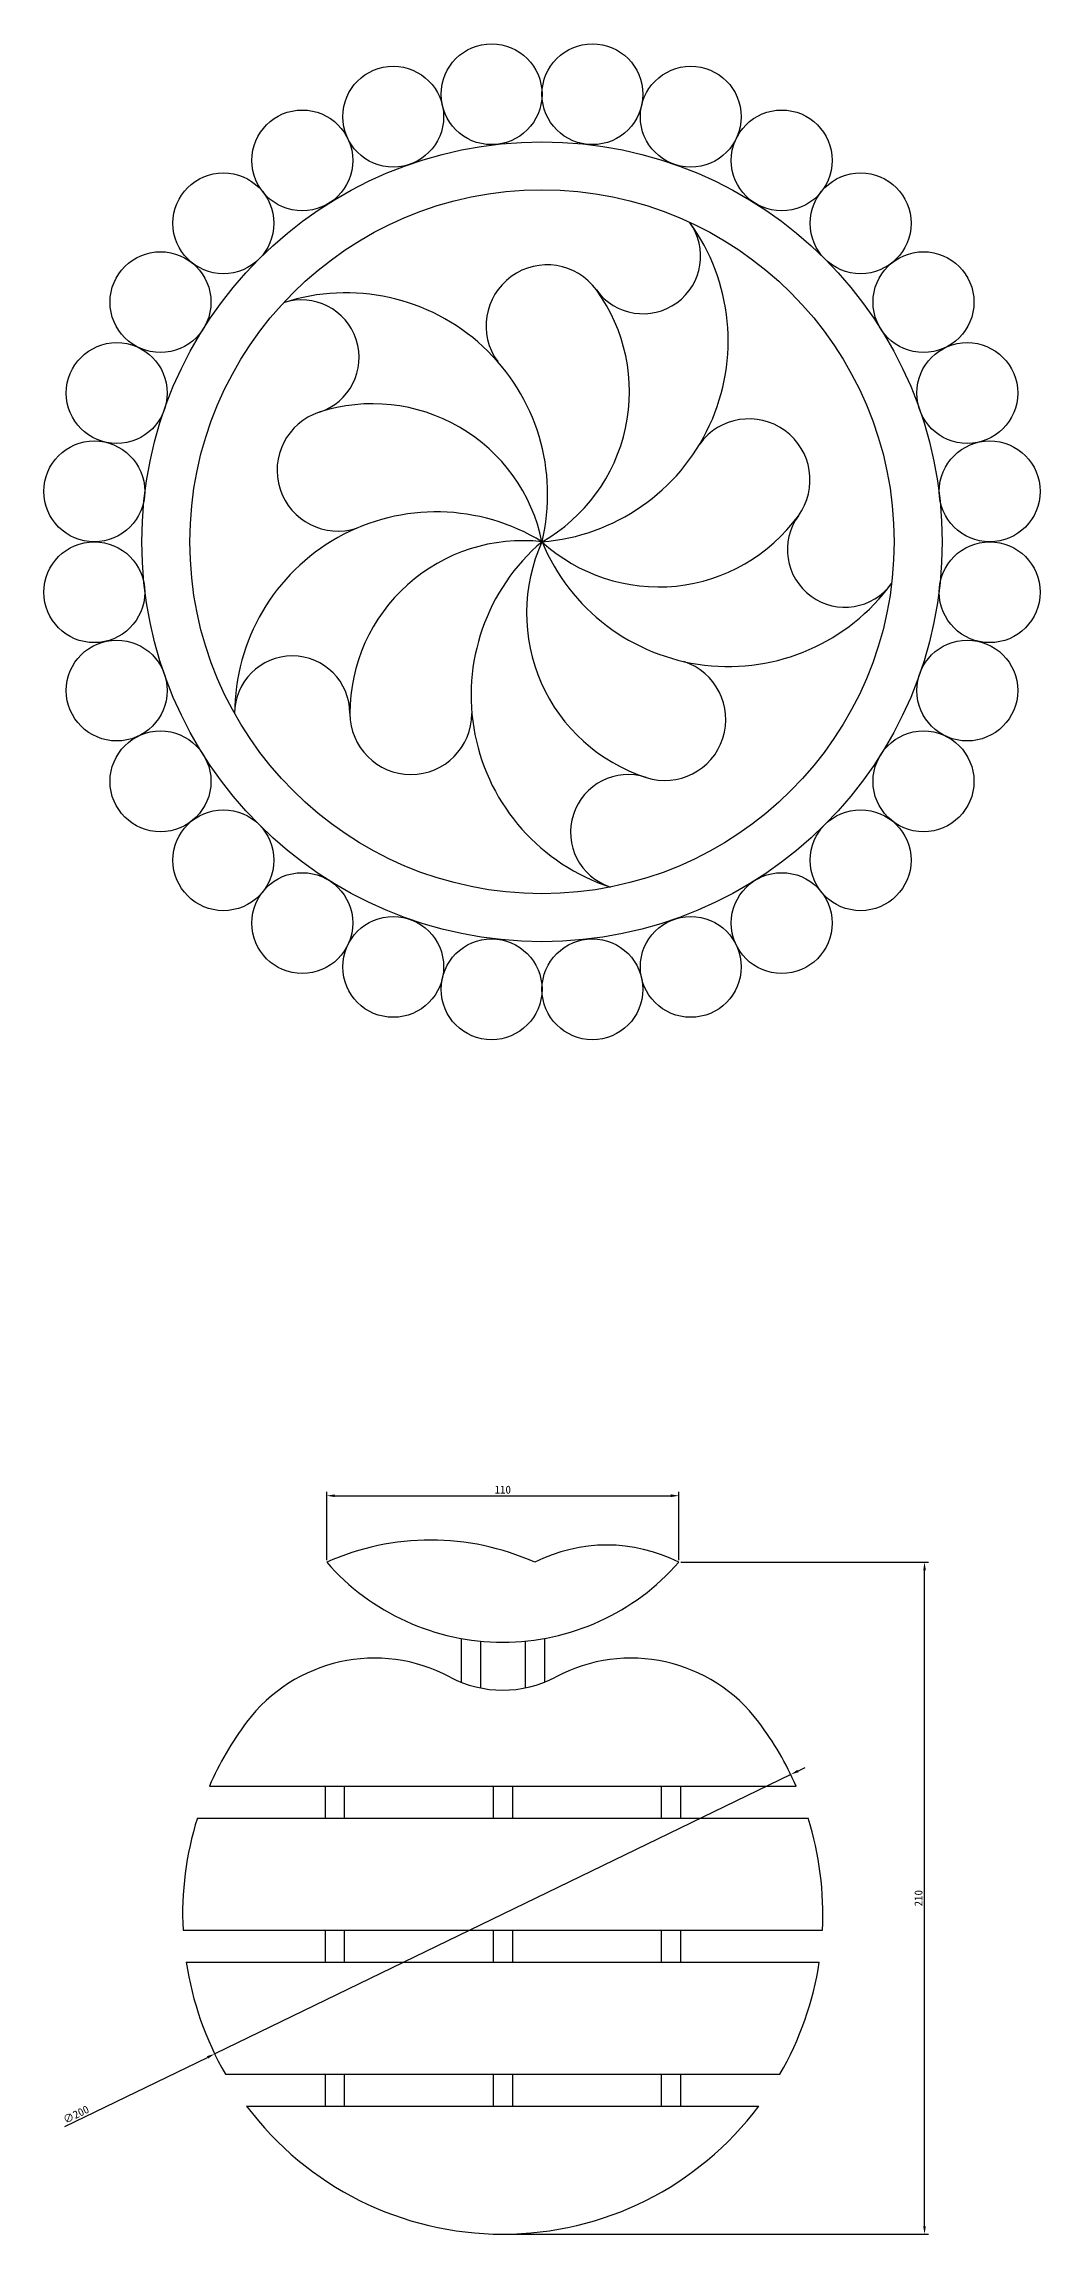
# Model space of a CAD drawing. Header units: millimetres. Extents: x 244 to 4336, y 1055 to 3448.
# Drawn here: x 2237 to 2548, y 1543 to 2228 of the extents above; entities that cross this region are included whole.
import ezdxf

# ---------------------------------------------------------------- set-up
doc = ezdxf.new("R2010")
doc.units = ezdxf.units.MM
doc.header["$LTSCALE"] = 0.5
doc.layers.add('DIM', color=1, linetype='Continuous')
doc.layers.add('STR', color=4, linetype='Continuous')
doc.dimstyles.new('ISO-25', dxfattribs={"dimtxt": 2.5, "dimasz": 2.5, "dimexe": 1.25, "dimexo": 0.625, "dimtad": 1, "dimtxsty": 'Standard', "dimcen": 2.5, "dimadec": 0, "dimazin": 0, "dimtfac": 1, "dimtmove": 0, "dimatfit": 3, "dimfxl": 1, "dimarcsym": 0})

# ---------------------------------------------------------------- blocks, each defined once
blk = doc.blocks.new('*D41')
at = {"layer": 'Defpoints', "color": 0, "transparency": 16777216}
for p in [(2435.2, 1773.94), (2325.2, 1753.17), (2435.2, 1753.17)]:
    blk.add_point(p, dxfattribs=at)
at = {"layer": 'DIM', "color": 0, "lineweight": -2, "transparency": 16777216}
for p, q in [((2325.2, 1753.8), (2325.2, 1775.19)), ((2327.7, 1773.94), (2432.7, 1773.94)), ((2435.2, 1753.8), (2435.2, 1775.19))]:
    blk.add_line(p, q, dxfattribs=at)
at = {"layer": 'DIM', "color": 0, "transparency": 16777216}
for points in [[(2327.7, 1774.36), (2327.7, 1773.52), (2325.2, 1773.94)], [(2432.7, 1774.36), (2432.7, 1773.52), (2435.2, 1773.94)]]:
    blk.add_solid(points, dxfattribs=at)
at = {"layer": 'DIM', "color": 0, "transparency": 16777216, "insert": (2380.2, 1775.82), "char_height": 2.5, "attachment_point": 5}
blk.add_mtext('110', dxfattribs=at)
blk = doc.blocks.new('*D57')
at = {"layer": 'Defpoints', "color": 0, "transparency": 16777216}
for p in [(2435.2, 1753.17), (2511.95, 1753.17), (2380.2, 1543.17)]:
    blk.add_point(p, dxfattribs=at)
at = {"layer": 'DIM', "color": 0, "lineweight": -2, "transparency": 16777216}
for p, q in [((2435.82, 1753.17), (2513.2, 1753.17)), ((2511.95, 1545.67), (2511.95, 1750.67)), ((2380.82, 1543.17), (2513.2, 1543.17))]:
    blk.add_line(p, q, dxfattribs=at)
at = {"layer": 'DIM', "color": 0, "transparency": 16777216}
for points in [[(2511.54, 1750.67), (2512.37, 1750.67), (2511.95, 1753.17)], [(2511.54, 1545.67), (2512.37, 1545.67), (2511.95, 1543.17)]]:
    blk.add_solid(points, dxfattribs=at)
at = {"layer": 'DIM', "color": 0, "transparency": 16777216, "insert": (2510.08, 1648.17), "char_height": 2.5, "attachment_point": 5, "rotation": 90}
blk.add_mtext('210', dxfattribs=at)
blk = doc.blocks.new('*D58')
at = {"layer": 'Defpoints', "color": 0, "transparency": 16777216}
for p in [(2470.17, 1686.82), (2290.23, 1599.52)]:
    blk.add_point(p, dxfattribs=at)
at = {"layer": 'DIM', "color": 0, "lineweight": -2, "transparency": 16777216}
for p, q in [((2470.17, 1686.82), (2290.23, 1599.52)), ((2472.42, 1687.91), (2474.66, 1689)), ((2243.41, 1576.81), (2287.98, 1598.43))]:
    blk.add_line(p, q, dxfattribs=at)
at = {"layer": 'DIM', "color": 0, "transparency": 16777216}
for points in [[(2472.23, 1688.29), (2472.6, 1687.54), (2470.17, 1686.82)], [(2287.79, 1598.81), (2288.16, 1598.06), (2290.23, 1599.52)]]:
    blk.add_solid(points, dxfattribs=at)
at = {"layer": 'DIM', "color": 0, "transparency": 16777216, "insert": (2246.9, 1580.59), "char_height": 2.5, "attachment_point": 5, "rotation": 25.88064}
blk.add_mtext('∅200', dxfattribs=at)

msp = doc.modelspace()

# ---------------------------------------------------------------- linework, layer by layer
at = {"layer": 'STR'}
for p, q in [((2367.196, 1729.339), (2367.196, 1715.676)), ((2373.196, 1728.508), (2373.196, 1713.879)), ((2387.196, 1728.508), (2387.196, 1713.879)), ((2393.196, 1729.339), (2393.196, 1715.676)), ((2288.544, 1683.172), (2471.847, 1683.172)), ((2324.696, 1683.172), (2324.696, 1673.172)), ((2330.696, 1683.172), (2330.696, 1673.172)), ((2377.196, 1683.172), (2377.196, 1673.172)), ((2383.196, 1683.172), (2383.196, 1673.172)), ((2429.696, 1683.172), (2429.696, 1673.172)), ((2435.696, 1683.172), (2435.696, 1673.172)), ((2284.802, 1673.172), (2475.59, 1673.172)), ((2280.321, 1638.172), (2480.071, 1638.172)), ((2324.696, 1638.172), (2324.696, 1628.172)), ((2330.696, 1638.172), (2330.696, 1628.172)), ((2377.196, 1638.172), (2377.196, 1628.172)), ((2383.196, 1638.172), (2383.196, 1628.172)), ((2429.696, 1638.172), (2429.696, 1628.172)), ((2435.696, 1638.172), (2435.696, 1628.172)), ((2281.327, 1628.172), (2479.064, 1628.172)), ((2293.593, 1593.172), (2466.798, 1593.172)), ((2324.696, 1593.172), (2324.696, 1583.172)), ((2330.696, 1593.172), (2330.696, 1583.172)), ((2377.196, 1593.172), (2377.196, 1583.172)), ((2383.196, 1593.172), (2383.196, 1583.172)), ((2429.696, 1593.172), (2429.696, 1583.172)), ((2435.696, 1593.172), (2435.696, 1583.172)), ((2300.196, 1583.172), (2460.196, 1583.172))]:
    msp.add_line(p, q, dxfattribs=at)
for centre, radius in [((2376.7, 2211.897), 15.758), ((2408.215, 2211.897), 15.758), ((2345.974, 2204.884), 15.758), ((2438.941, 2204.884), 15.758), ((2317.579, 2191.21), 15.758), ((2467.336, 2191.21), 15.758), ((2392.457, 2072.042), 124.982), ((2292.94, 2171.56), 15.758), ((2491.975, 2171.56), 15.758), ((2392.457, 2072.042), 109.982), ((2273.29, 2146.92), 15.758), ((2511.625, 2146.92), 15.758), ((2259.616, 2118.526), 15.758), ((2525.299, 2118.526), 15.758), ((2252.603, 2087.8), 15.758), ((2532.312, 2087.8), 15.758), ((2252.603, 2056.284), 15.758), ((2532.312, 2056.284), 15.758), ((2259.616, 2025.559), 15.758), ((2525.299, 2025.559), 15.758), ((2273.29, 1997.164), 15.758), ((2511.625, 1997.164), 15.758), ((2292.94, 1972.524), 15.758), ((2491.975, 1972.524), 15.758), ((2317.579, 1952.875), 15.758), ((2467.336, 1952.875), 15.758), ((2345.974, 1939.2), 15.758), ((2438.941, 1939.2), 15.758), ((2376.7, 1932.188), 15.758), ((2408.215, 1932.188), 15.758)]:
    msp.add_circle(centre, radius, dxfattribs=at)
for centre, radius, start, end in [((2387.611, 2134.856), 63, 274.411864, 36), ((2424.017, 2161.306), 18, 216, 36), ((2394.043, 2139.529), 19.05, 36, 216), ((2331.221, 2086.844), 63, 346.411864, 108), ((2365.768, 2118.985), 54, 299.62063, 36), ((2317.315, 2129.641), 18, 288, 108), ((2339.564, 2061.165), 54, 11.62063, 108), ((2328.764, 2094.405), 19.05, 108, 288), ((2457.131, 2091.389), 19.05, 324, 144), ((2359.457, 2018.377), 63, 58.411864, 180), ((2428.855, 2111.932), 54, 227.62063, 324), ((2487.105, 2069.611), 18, 144, 324), ((2386.457, 2018.377), 54, 83.62063, 180), ((2433.299, 2024.074), 63, 130.411864, 252), ((2441.642, 2049.752), 54, 155.62063, 252), ((2450.699, 2096.062), 63, 202.411864, 324), ((2314.457, 2018.377), 18, 0, 180), ((2430.842, 2016.513), 19.05, 252, 72), ((2351.507, 2018.377), 19.05, 180, 0), ((2419.393, 1981.276), 18, 72, 252), ((2357.696, 1680.071), 80, 66.030518, 113.969482), ((2380.196, 1801.172), 73, 221.11209, 318.88791), ((2412.696, 1708.521), 50, 63.256316, 116.743684), ((2340.196, 1673.172), 50, 61.927513, 143.130102), ((2420.196, 1673.172), 50, 36.869898, 118.072487), ((2380.196, 1748.172), 35, 241.927513, 298.072487), ((2380.196, 1643.172), 100, 143.130102, 156.421822), ((2380.196, 1643.172), 100, 23.578178, 36.869898), ((2380.196, 1643.172), 100, 162.542397, 182.865984), ((2380.196, 1643.172), 100, 357.134016, 17.457603), ((2380.196, 1643.172), 100, 188.626927, 210), ((2380.196, 1643.172), 100, 330, 351.373073), ((2380.196, 1643.172), 100, 216.869898, 323.130102)]:
    msp.add_arc(centre, radius, start, end, dxfattribs=at)

# ---------------------------------------------------------------- dimensions: what is measured, and where the dimension line sits
at = {"layer": 'DIM'}
dim = msp.add_linear_dim(base=(2435.196, 1773.94), p1=(2325.196, 1753.172), p2=(2435.196, 1753.172), dimstyle='ISO-25', dxfattribs=at)
dim.commit()
dim.dimension.update_dxf_attribs({"geometry": '*D41', "text_midpoint": (2380.196, 1775.815)})
dim = msp.add_linear_dim(base=(2511.953, 1753.172), p1=(2380.196, 1543.172), p2=(2435.196, 1753.172), angle=90, dimstyle='ISO-25', dxfattribs=at)
dim.commit()
dim.dimension.update_dxf_attribs({"geometry": '*D57', "text_midpoint": (2510.078, 1648.172)})
dim = msp.add_diameter_dim_2p(p1=(2470.166, 1686.822), p2=(2290.225, 1599.522), dimstyle='ISO-25', dxfattribs=at)
dim.commit()
dim.dimension.update_dxf_attribs({"geometry": '*D58', "text_midpoint": (2247.719, 1578.9), "dimtype": 163})

doc.saveas('drawing.dxf')
